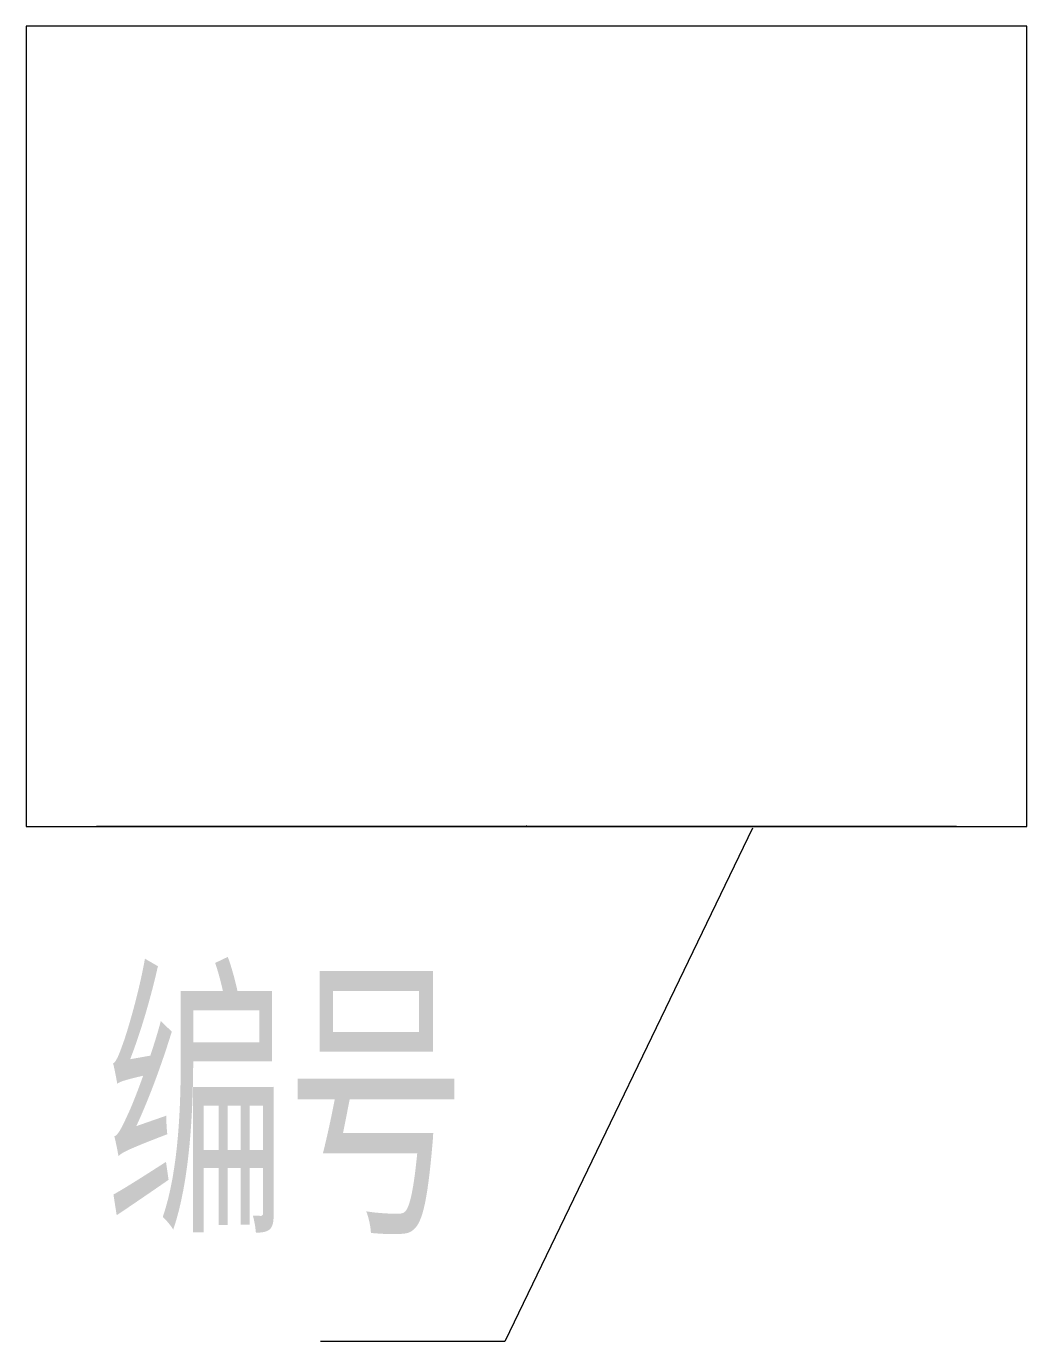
# Model space of a CAD drawing. Extents: x -500 to 500, y -915 to 400.
import ezdxf
from ezdxf.enums import TextEntityAlignment as Align

# ---------------------------------------------------------------- set-up
doc = ezdxf.new("R2010")
doc.units = 0
doc.header["$LTSCALE"] = 1000
doc.header["$MEASUREMENT"] = 0
doc.layers.add('DUCT-新风法兰', color=2, linetype='Continuous')
doc.styles.add('HZ', font='rs.shx', dxfattribs={"width": 0.8, "bigfont": 'hztxt.shx'})

msp = doc.modelspace()

# ---------------------------------------------------------------- linework, layer by layer
for p, q in [((226, -401.9, 13.6), (-21.6, -915.2, 3732)), ((-21.6, -915.2, 3732), (-206, -915.2, 3732))]:
    msp.add_line(p, q)
msp.add_lwpolyline([(-500, -400), (500, -400), (500, 400), (-500, 400)], close=True)
at = {"layer": 'DUCT-新风法兰'}
msp.add_line((-430, -399.9, -25), (430, -399.9, -25), dxfattribs=at)
at = {"layer": 'DUCT-新风法兰', "color": 18, "true_color": 0x000000}
for p in [(0, -399.8, -50), (0, -400, -50)]:
    msp.add_point(p, dxfattribs=at)

# ---------------------------------------------------------------- texts
at = {"style": 'HZ', "width": 0.72}
msp.add_attdef('编号', text='1', height=250, dxfattribs=at).set_placement((-60.1, -883.3), align=Align.BOTTOM_RIGHT)

doc.saveas('drawing.dxf')
